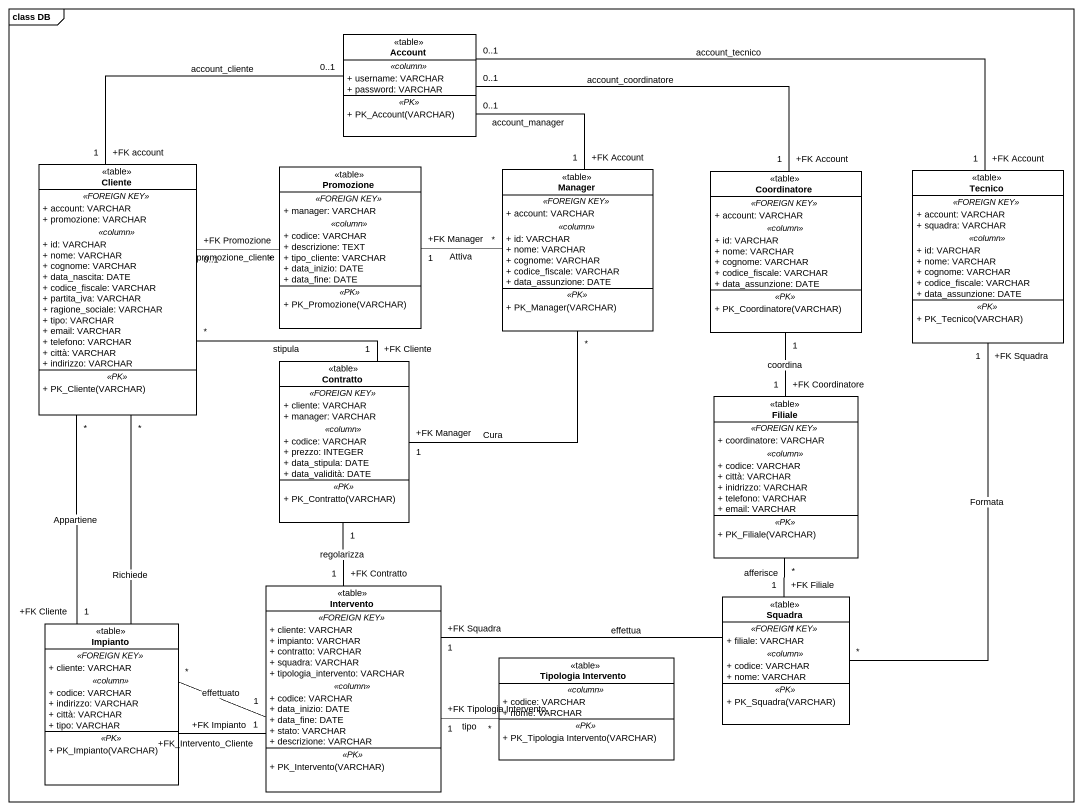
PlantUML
@startuml
mainframe class DB
hide circle
hide empty members
skinparam classAttributeIconSize 0
class Account <<table>> {
  .. <<column>> ..
  + username: VARCHAR
  + password: VARCHAR
  .. <<PK>> ..
  + PK_Account(VARCHAR)
}
class Cliente <<table>> {
  .. <<FOREIGN KEY>> ..
  + account: VARCHAR
  + promozione: VARCHAR
  .. <<column>> ..
  + id: VARCHAR
  + nome: VARCHAR
  + cognome: VARCHAR
  + data_nascita: DATE
  + codice_fiscale: VARCHAR
  + partita_iva: VARCHAR
  + ragione_sociale: VARCHAR
  + tipo: VARCHAR
  + email: VARCHAR
  + telefono: VARCHAR
  + città: VARCHAR
  + indirizzo: VARCHAR
  .. <<PK>> ..
  + PK_Cliente(VARCHAR)
}
class Promozione <<table>> {
  .. <<FOREIGN KEY>> ..
  + manager: VARCHAR
  .. <<column>> ..
  + codice: VARCHAR
  + descrizione: TEXT
  + tipo_cliente: VARCHAR
  + data_inizio: DATE
  + data_fine: DATE
  .. <<PK>> ..
  + PK_Promozione(VARCHAR)
}
class Manager <<table>> {
  .. <<FOREIGN KEY>> ..
  + account: VARCHAR
  .. <<column>> ..
  + id: VARCHAR
  + nome: VARCHAR
  + cognome: VARCHAR
  + codice_fiscale: VARCHAR
  + data_assunzione: DATE
  .. <<PK>> ..
  + PK_Manager(VARCHAR)
}
class Coordinatore <<table>> {
  .. <<FOREIGN KEY>> ..
  + account: VARCHAR
  .. <<column>> ..
  + id: VARCHAR
  + nome: VARCHAR
  + cognome: VARCHAR
  + codice_fiscale: VARCHAR
  + data_assunzione: DATE
  .. <<PK>> ..
  + PK_Coordinatore(VARCHAR)
}
class Tecnico <<table>> {
  .. <<FOREIGN KEY>> ..
  + account: VARCHAR
  + squadra: VARCHAR
  .. <<column>> ..
  + id: VARCHAR
  + nome: VARCHAR
  + cognome: VARCHAR
  + codice_fiscale: VARCHAR
  + data_assunzione: DATE
  .. <<PK>> ..
  + PK_Tecnico(VARCHAR)
}
class Contratto <<table>> {
  .. <<FOREIGN KEY>> ..
  + cliente: VARCHAR
  + manager: VARCHAR
  .. <<column>> ..
  + codice: VARCHAR
  + prezzo: INTEGER
  + data_stipula: DATE
  + data_validità: DATE
  .. <<PK>> ..
  + PK_Contratto(VARCHAR)
}
class Filiale <<table>> {
  .. <<FOREIGN KEY>> ..
  + coordinatore: VARCHAR
  .. <<column>> ..
  + codice: VARCHAR
  + città: VARCHAR
  + inidrizzo: VARCHAR
  + telefono: VARCHAR
  + email: VARCHAR
  .. <<PK>> ..
  + PK_Filiale(VARCHAR)
}
class Intervento <<table>> {
  .. <<FOREIGN KEY>> ..
  + cliente: VARCHAR
  + impianto: VARCHAR
  + contratto: VARCHAR
  + squadra: VARCHAR
  + tipologia_intervento: VARCHAR
  .. <<column>> ..
  + codice: VARCHAR
  + data_inizio: DATE
  + data_fine: DATE
  + stato: VARCHAR
  + descrizione: VARCHAR
  .. <<PK>> ..
  + PK_Intervento(VARCHAR)
}
class Impianto <<table>> {
  .. <<FOREIGN KEY>> ..
  + cliente: VARCHAR
  .. <<column>> ..
  + codice: VARCHAR
  + indirizzo: VARCHAR
  + città: VARCHAR
  + tipo: VARCHAR
  .. <<PK>> ..
  + PK_Impianto(VARCHAR)
}
class Squadra <<table>> {
  .. <<FOREIGN KEY>> ..
  + filiale: VARCHAR
  .. <<column>> ..
  + codice: VARCHAR
  + nome: VARCHAR
  .. <<PK>> ..
  + PK_Squadra(VARCHAR)
}
class "Tipologia Intervento" as Tipologia_Intervento <<table>> {
  .. <<column>> ..
  + codice: VARCHAR
  + nome: VARCHAR
  .. <<PK>> ..
  + PK_Tipologia Intervento(VARCHAR)
}
Cliente "+FK account\n1" -up- "0..1" Account : account_cliente
Cliente "+FK Promozione\n0..1" -right- "*" Promozione : promozione_cliente
Cliente "*" -- "+FK Cliente\n1" Contratto : stipula
Manager "+FK Account\n1" -up- "0..1" Account : account_manager
Manager "*" -left- "+FK Manager\n1" Promozione : Attiva
Coordinatore "+FK Account\n1" -left- "0..1" Account : account_coordinatore
Tecnico "+FK Account\n1" -left- "0..1" Account : account_tecnico
Contratto "+FK Manager\n1" -up- "*" Manager : Cura
Filiale "+FK Coordinatore\n1" -up- "1" Coordinatore : coordina
Intervento "+FK_Intervento_Cliente\n1" -up- "*" Cliente : Richiede
Intervento "+FK Contratto\n1" -up- "1" Contratto : regolarizza
Intervento "+FK Impianto\n1" -left- "*" Impianto : effettuato
Intervento "+FK Squadra\n1" -right- "*" Squadra : effettua
Intervento "+FK Tipologia Intervento\n1" -right- "*" Tipologia_Intervento : tipo
Impianto "+FK Cliente\n1" -up- "*" Cliente : Appartiene
Squadra "*" -up- "+FK Squadra\n1" Tecnico : Formata
Squadra "+FK Filiale\n1" -up- "*" Filiale : afferisce
@enduml
